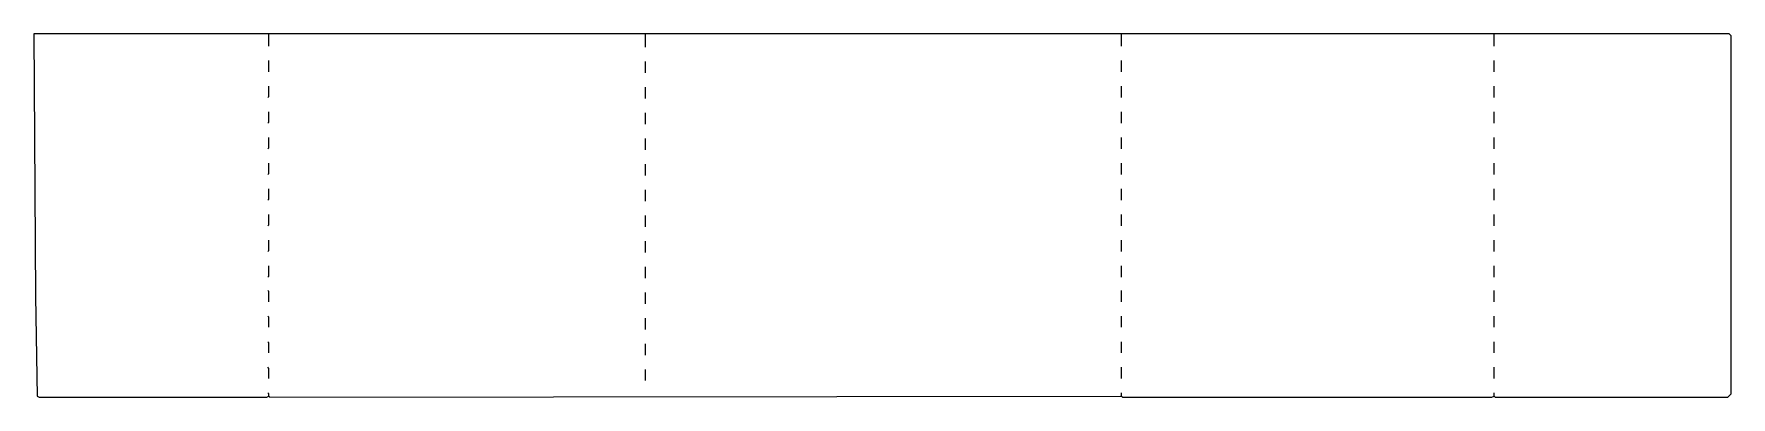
# Model space of a CAD drawing. Extents: x 85 to 1739, y 20 to 374.
import ezdxf

# ---------------------------------------------------------------- set-up
doc = ezdxf.new("R2010")
doc.units = 0
doc.layers.get('0').update_dxf_attribs({"linetype": 'CONTINUOUS'})

msp = doc.modelspace()

# ---------------------------------------------------------------- linework, layer by layer
at = {"color": 250, "linetype": 'CONTINUOUS'}
for points in [[(1508, 21), (1509, 20), (1736, 20), (1739, 23), (1739, 372), (1737, 374), (85, 374), (85.503226, 272.996816), (86.496774, 118.003184), (87.999566, 21.020824), (90, 20), (312, 20), (314, 21), (315, 20), (1144.1, 20.8), (1145, 21), (1146, 20), (1506, 20), (1508, 21), (1508, 24)], [(681, 361), (681, 374)], [(1145, 362), (1145, 374)], [(1508, 362), (1508, 374)], [(1145, 337), (1145, 348)], [(1508, 337), (1508, 348)], [(681, 336), (681, 347)], [(681, 311), (681, 322)], [(1145, 312), (1145, 323)], [(1508, 312), (1508, 323)], [(1145, 287), (1145, 298)], [(1508, 287), (1508, 298)], [(681, 286), (681, 297)], [(681, 261), (681, 272)], [(1145, 262), (1145, 273)], [(1508, 262), (1508, 273)], [(681, 236), (681, 247)], [(1145, 237), (1145, 248)], [(1508, 237), (1508, 248)], [(681, 211), (681, 222)], [(1145, 212), (1145, 223)], [(1508, 212), (1508, 223)], [(681, 186), (681, 197)], [(1145, 187), (1145, 198)], [(1508, 187), (1508, 198)], [(681, 161), (681, 172)], [(1145, 162), (1145, 173)], [(1508, 162), (1508, 173)], [(681, 136), (681, 147)], [(1145, 137), (1145, 148)], [(1508, 137), (1508, 148)], [(681, 111), (681, 122)], [(1145, 113), (1145, 124)], [(1508, 113), (1508, 124)], [(681, 86), (681, 97)], [(1145, 88), (1145, 99)], [(1508, 88), (1508, 99)], [(681, 61), (681, 72)], [(1145, 63), (1145, 74)], [(1508, 63), (1508, 74)], [(681, 36), (681, 47)], [(1145, 38), (1145, 49)], [(1508, 38), (1508, 49)], [(1145, 21), (1145, 24)]]:
    msp.add_lwpolyline(points, dxfattribs=at)
at = {"color": 251, "linetype": 'CONTINUOUS'}
for points in [[(314, 362), (314, 374)], [(314, 337), (314, 348)], [(314, 113), (314, 123), (313, 124)], [(314, 88), (314, 98), (313, 99)], [(314, 63), (314, 73), (313, 74)], [(314, 38), (314, 48), (313, 49)]]:
    msp.add_lwpolyline(points, dxfattribs=at)
at = {"color": 252, "linetype": 'CONTINUOUS'}
for points in [[(313, 312), (314, 313), (314, 323)], [(313, 287), (314, 288), (314, 298)], [(313, 262), (314, 263), (314, 273)], [(313, 237), (314, 238), (314, 248)], [(313, 212), (314, 213), (314, 223)], [(313, 187), (314, 188), (314, 198)], [(313, 162), (314, 163), (314, 173)], [(313, 137), (314, 138), (314, 148)]]:
    msp.add_lwpolyline(points, dxfattribs=at)
at = {"color": 197, "linetype": 'CONTINUOUS'}
msp.add_lwpolyline([(314, 21), (314, 23), (313, 24)], dxfattribs=at)

doc.saveas('drawing.dxf')
